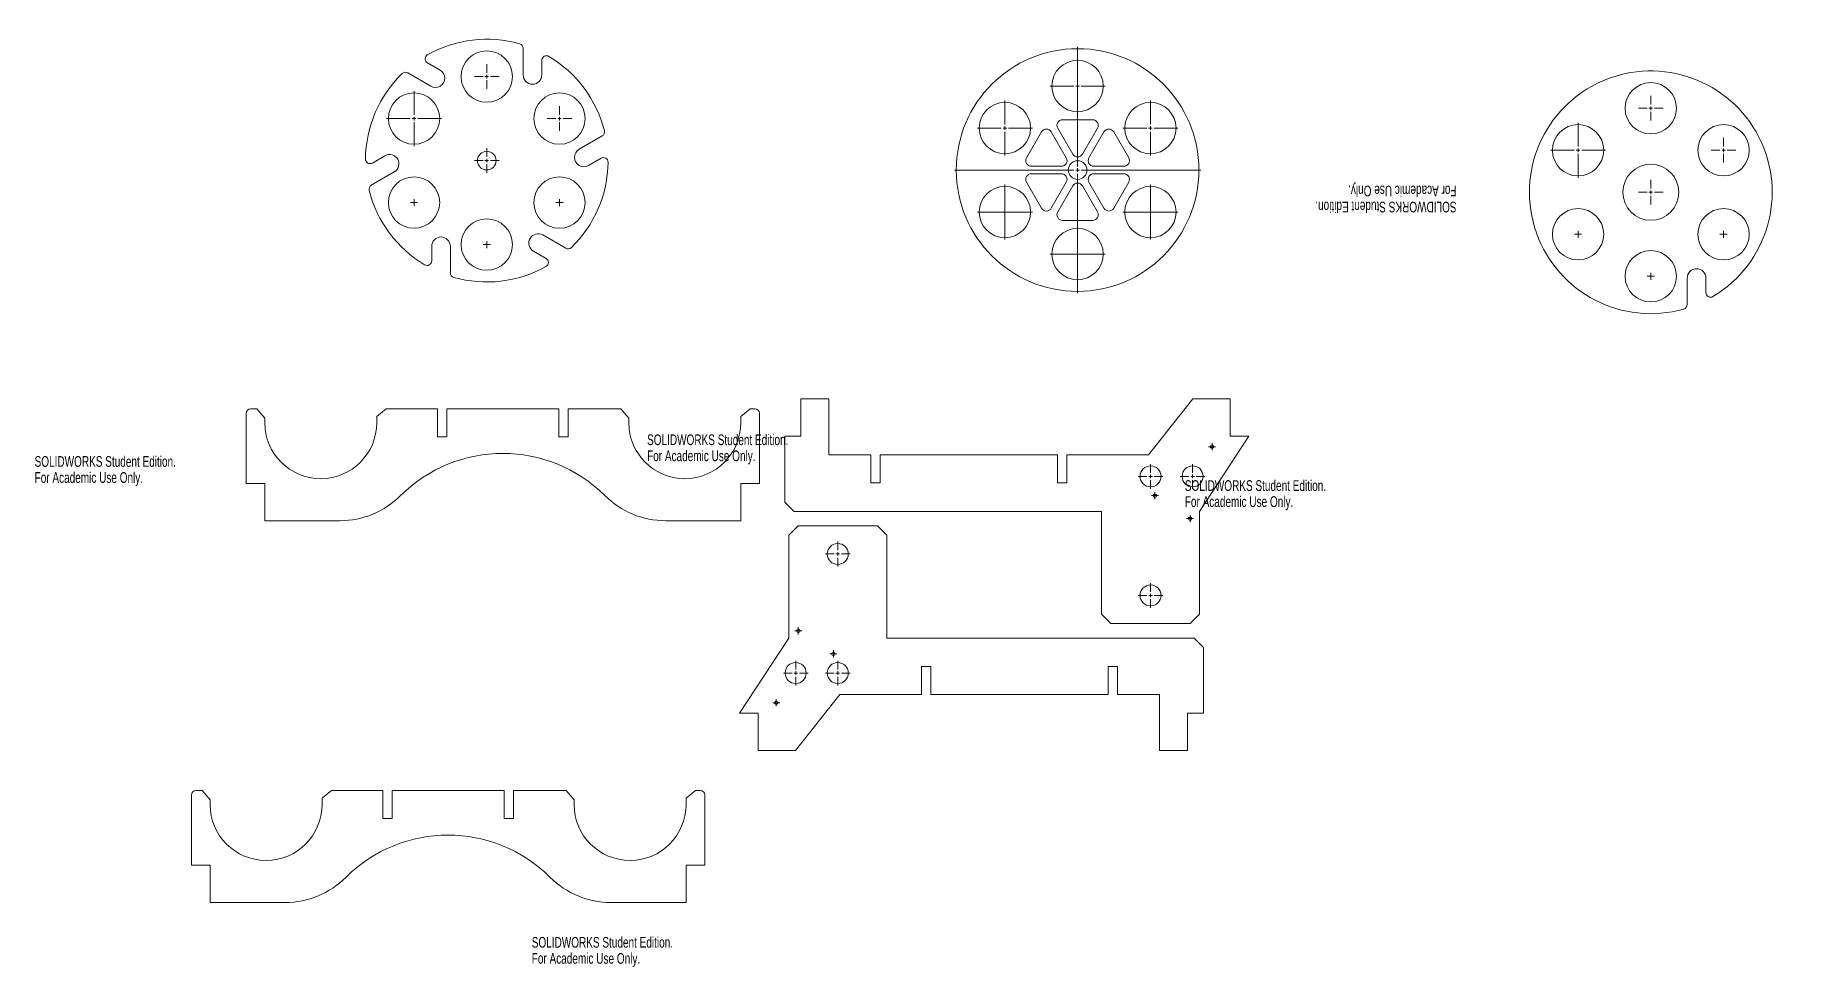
# Model space of a CAD drawing. Header units: inches. Extents: x 17.1 to 111, y 4.9 to 54.8.
import ezdxf

# ---------------------------------------------------------------- set-up
doc = ezdxf.new("R2010")
doc.units = ezdxf.units.IN
doc.header["$MEASUREMENT"] = 0
doc.styles.add('SLDTEXTSTYLE0', font='TXT', dxfattribs={"width": 0.7})

# ---------------------------------------------------------------- blocks, each defined once
blk = doc.blocks.new('SW_CENTERMARKSYMBOL_0')
at = {"color": 0, "linetype": 'Continuous', "lineweight": 0}
for p, q in [((-0.197, 0), (-0.661, 0)), ((0, 0), (-0.098, 0)), ((0, 0.197), (0, 0.661)), ((0, 0), (0, 0.098)), ((0, 0), (0, -0.098)), ((0, 0), (0.098, 0)), ((0.197, 0), (0.661, 0)), ((0, -0.197), (0, -0.661))]:
    blk.add_line(p, q, dxfattribs=at)
blk = doc.blocks.new('SW_CENTERMARKSYMBOL_1')
at = {"color": 0, "linetype": 'Continuous', "lineweight": 0}
for p, q in [((-0.197, 0), (-0.66, 0)), ((0, 0), (-0.098, 0)), ((0, 0.197), (0, 0.66)), ((0, 0), (0, 0.098)), ((0, 0), (0, -0.098)), ((0, 0), (0.098, 0)), ((0.197, 0), (0.66, 0)), ((0, -0.197), (0, -0.66))]:
    blk.add_line(p, q, dxfattribs=at)
blk = doc.blocks.new('SW_CENTERMARKSYMBOL_2')
at = {"color": 0, "linetype": 'Continuous', "lineweight": 0}
for p, q in [((-0.197, 0), (-0.66, 0)), ((0, 0), (-0.098, 0)), ((0, 0.197), (0, 0.66)), ((0, 0), (0, 0.098)), ((0, 0), (0, -0.098)), ((0, 0), (0.098, 0)), ((0.197, 0), (0.66, 0)), ((0, -0.197), (0, -0.66))]:
    blk.add_line(p, q, dxfattribs=at)
blk = doc.blocks.new('SW_CENTERMARKSYMBOL_3')
at = {"color": 0, "linetype": 'Continuous', "lineweight": 0}
for p, q in [((-0.098, 0), (-0.192, 0)), ((0, 0), (-0.098, 0)), ((0, 0.098), (0, 0.192)), ((0, 0), (0, 0.098)), ((0, 0), (0, -0.098)), ((0, 0), (0.098, 0)), ((0.098, 0), (0.192, 0)), ((0, -0.098), (0, -0.192))]:
    blk.add_line(p, q, dxfattribs=at)
blk = doc.blocks.new('SW_CENTERMARKSYMBOL_4')
at = {"color": 0, "linetype": 'Continuous', "lineweight": 0}
for p, q in [((-0.098, 0), (-0.192, 0)), ((0, 0), (-0.098, 0)), ((0, 0.098), (0, 0.192)), ((0, 0), (0, 0.098)), ((0, 0), (0, -0.098)), ((0, 0), (0.098, 0)), ((0.098, 0), (0.192, 0)), ((0, -0.098), (0, -0.192))]:
    blk.add_line(p, q, dxfattribs=at)
blk = doc.blocks.new('SW_CENTERMARKSYMBOL_5')
at = {"color": 0, "linetype": 'Continuous', "lineweight": 0}
for p, q in [((-0.098, 0), (-0.192, 0)), ((0, 0), (-0.098, 0)), ((0, 0.098), (0, 0.192)), ((0, 0), (0, 0.098)), ((0, 0), (0, -0.098)), ((0, 0), (0.098, 0)), ((0.098, 0), (0.192, 0)), ((0, -0.098), (0, -0.192))]:
    blk.add_line(p, q, dxfattribs=at)
blk = doc.blocks.new('1683-16-2100-(SuperStructure-TANKHOLDER Perpendicular)-FSAHNC')
at = {"color": 7, "linetype": 'Continuous', "lineweight": 15}
for p, q in [((14.268, 23.611), (13.768, 23.111)), ((18.518, 23.611), (14.268, 23.611)), ((19.018, 23.111), (18.518, 23.611)), ((13.768, 23.111), (13.768, 17.611)), ((19.018, 17.611), (19.018, 23.111)), ((13.768, 17.611), (11.13, 13.583)), ((35.492, 17.611), (19.018, 17.611)), ((35.992, 17.111), (35.492, 17.611)), ((35.992, 17.111), (35.992, 13.583)), ((20.88, 16.083), (21.38, 16.083)), ((20.88, 14.583), (20.88, 16.083)), ((21.38, 14.583), (21.38, 16.083)), ((30.88, 16.083), (31.38, 16.083)), ((30.88, 16.083), (30.88, 14.583)), ((31.38, 16.083), (31.38, 14.583)), ((14.13, 11.583), (16.501, 14.583)), ((16.501, 14.583), (20.88, 14.583)), ((21.38, 14.583), (30.88, 14.583)), ((31.38, 14.583), (33.63, 14.583)), ((33.63, 14.583), (33.63, 11.583)), ((12.13, 13.583), (11.13, 13.583)), ((12.13, 11.583), (12.13, 13.583)), ((35.992, 13.583), (35.13, 13.583)), ((35.13, 11.583), (35.13, 13.583)), ((12.13, 11.583), (14.13, 11.583)), ((35.13, 11.583), (33.63, 11.583))]:
    blk.add_line(p, q, dxfattribs=at)
for centre, radius in [((16.393, 22.111), 0.562), ((14.277, 17.999), 0.0938), ((14.14, 15.736), 0.562), ((16.393, 15.736), 0.562), ((16.159, 16.767), 0.0938), ((13.099, 14.147), 0.0938)]:
    blk.add_circle(centre, radius, dxfattribs=at)
at = {"color": 7, "linetype": 'Continuous', "lineweight": 0}
for name, p in [('SW_CENTERMARKSYMBOL_0', (16.393, 22.111)), ('SW_CENTERMARKSYMBOL_3', (14.277, 17.999)), ('SW_CENTERMARKSYMBOL_5', (16.159, 16.767)), ('SW_CENTERMARKSYMBOL_2', (14.14, 15.736)), ('SW_CENTERMARKSYMBOL_1', (16.393, 15.736)), ('SW_CENTERMARKSYMBOL_4', (13.099, 14.147))]:
    blk.add_blockref(name, p, dxfattribs=at)
at = {"color": 7, "linetype": 'Continuous', "char_height": 0.57281, "attachment_point": 1, "style": 'SLDTEXTSTYLE0'}
for s, insert in [('SOLIDWORKS Student Edition.', (0, 1.598)), ('For Academic Use Only.', (0, 0.738))]:
    blk.add_mtext(s, dxfattribs=dict(at, insert=insert))
blk = doc.blocks.new('1683-16-2100-(SuperStructure-TANKHOLDER)-FSAHNC')
at = {"color": 7, "linetype": 'Continuous', "lineweight": 15}
for p, q in [((10.495, 20.686), (10.165, 20.686)), ((10.915, 20.186), (10.495, 20.686)), ((17.415, 20.686), (16.915, 20.266)), ((20.165, 20.686), (17.415, 20.686)), ((20.165, 19.186), (20.165, 20.686)), ((20.665, 20.686), (20.665, 19.186)), ((26.665, 20.686), (20.665, 20.686)), ((26.665, 19.186), (26.665, 20.686)), ((27.165, 20.686), (27.165, 19.186)), ((29.995, 20.686), (27.165, 20.686)), ((30.415, 20.186), (29.995, 20.686)), ((36.915, 20.686), (36.415, 20.266)), ((37.165, 20.686), (36.915, 20.686)), ((9.915, 20.436), (9.915, 16.686)), ((10.915, 19.936), (10.915, 20.186)), ((16.915, 20.266), (16.915, 19.936)), ((30.415, 19.936), (30.415, 20.186)), ((36.415, 20.266), (36.415, 19.936)), ((37.415, 16.686), (37.415, 20.436)), ((20.665, 19.186), (20.165, 19.186)), ((27.165, 19.186), (26.665, 19.186)), ((9.915, 16.686), (10.915, 16.686)), ((10.915, 16.686), (10.915, 14.686)), ((36.415, 16.686), (37.415, 16.686)), ((36.415, 14.686), (36.415, 16.686)), ((10.915, 14.686), (14.945, 14.686)), ((32.385, 14.686), (36.415, 14.686))]:
    blk.add_line(p, q, dxfattribs=at)
for centre, radius, start, end in [((10.165, 20.436), 0.25, 90, 180), ((37.165, 20.436), 0.25, 0, 90), ((13.915, 19.936), 3, 180, 0), ((33.415, 19.936), 3, 180, 0), ((23.665, 10.54), 7.75, 45.08374, 134.91626), ((14.945, 19.286), 4.6, 270, 314.91626), ((32.385, 19.286), 4.6, 225.08374, 270)]:
    blk.add_arc(centre, radius, start, end, dxfattribs=at)
blk = doc.blocks.new('SW_CENTERMARKSYMBOL_6')
at = {"color": 0, "linetype": 'Continuous', "lineweight": 0}
for p, q in [((0, 0.197), (0, 1.473)), ((-0.197, 0), (-1.473, 0)), ((0, 0), (-0.098, 0)), ((0, 0), (0, 0.098)), ((0, 0), (0, -0.098)), ((0, 0), (0.098, 0)), ((0.197, 0), (1.473, 0)), ((0, -0.197), (0, -1.473))]:
    blk.add_line(p, q, dxfattribs=at)
blk = doc.blocks.new('1683-16-3100-(Barrel Back Plate)-FSAHNC')
at = {"color": 7, "linetype": 'Continuous', "lineweight": 15}
for p, q in [((21.719, 22.277), (21.047, 22.665)), ((26.171, 22.018), (26.171, 23.441)), ((27.171, 22.018), (27.171, 22.795)), ((21.219, 21.411), (19.988, 22.122)), ((29.173, 18.034), (30.405, 18.745)), ((18.769, 17.685), (18.097, 17.297)), ((29.673, 17.168), (30.345, 17.556)), ((19.269, 16.819), (18.038, 16.108)), ((27.223, 13.442), (28.455, 12.73)), ((21.271, 12.834), (21.271, 12.058)), ((22.271, 12.834), (22.271, 11.412)), ((26.723, 12.576), (27.395, 12.187))]:
    blk.add_line(p, q, dxfattribs=at)
for centre, radius in [((24.221, 21.926), 1.375), ((20.324, 19.676), 1.375), ((28.118, 19.676), 1.375), ((24.221, 17.426), 0.5), ((20.324, 15.176), 1.375), ((28.118, 15.176), 1.375), ((24.221, 12.926), 1.375)]:
    blk.add_circle(centre, radius, dxfattribs=at)
for centre, radius, start, end in [((24.221, 17.426), 6.5, 74.21669, 119.20286), ((25.921, 23.441), 0.25, 0, 74.21669), ((21.172, 22.882), 0.25, 119.20286, 240), ((27.421, 22.795), 0.25, 59.20286, 180), ((24.221, 17.426), 6.5, 14.21669, 59.20286), ((24.221, 17.426), 6.5, 134.21669, 179.20286), ((19.863, 21.906), 0.25, 60, 134.21669), ((21.469, 21.844), 0.5, 240, 60), ((26.671, 22.018), 0.5, 180, 0), ((30.28, 18.961), 0.25, 300, 14.21669), ((29.423, 17.601), 0.5, 120, 300), ((17.972, 17.513), 0.25, 179.20286, 300), ((19.019, 17.252), 0.5, 300, 120), ((24.221, 17.426), 6.5, 314.21669, 359.20286), ((30.47, 17.339), 0.25, 359.20286, 120), ((18.163, 15.891), 0.25, 120, 194.21669), ((24.221, 17.426), 6.5, 194.21669, 239.20286), ((21.771, 12.834), 0.5, 0, 180), ((26.973, 13.009), 0.5, 60, 240), ((28.58, 12.947), 0.25, 240, 314.21669), ((21.021, 12.058), 0.25, 239.20286, 0), ((22.521, 11.412), 0.25, 180, 254.21669), ((24.221, 17.426), 6.5, 254.21669, 299.20286), ((27.27, 11.971), 0.25, 299.20286, 60)]:
    blk.add_arc(centre, radius, start, end, dxfattribs=at)
at = {"color": 7, "linetype": 'Continuous', "lineweight": 0}
for name, p in [('SW_CENTERMARKSYMBOL_1', (24.221, 21.926)), ('SW_CENTERMARKSYMBOL_6', (20.324, 19.676)), ('SW_CENTERMARKSYMBOL_2', (28.118, 19.676)), ('SW_CENTERMARKSYMBOL_0', (24.221, 17.426)), ('SW_CENTERMARKSYMBOL_5', (20.324, 15.176)), ('SW_CENTERMARKSYMBOL_3', (28.118, 15.176)), ('SW_CENTERMARKSYMBOL_4', (24.221, 12.926))]:
    blk.add_blockref(name, p, dxfattribs=at)
at = {"color": 7, "linetype": 'Continuous', "char_height": 0.57281, "attachment_point": 1, "style": 'SLDTEXTSTYLE0'}
for s, insert in [('SOLIDWORKS Student Edition.', (0, 1.598)), ('For Academic Use Only.', (0, 0.738))]:
    blk.add_mtext(s, dxfattribs=dict(at, insert=insert))
blk = doc.blocks.new('SW_CENTERMARKSYMBOL_7')
at = {"color": 0, "linetype": 'Continuous', "lineweight": 0}
for p, q in [((0, 0.197), (0, 6.598)), ((-0.197, 0), (-6.598, 0)), ((0, 0), (-0.098, 0)), ((0, 0), (0, 0.098)), ((0, 0), (0, -0.098)), ((0, 0), (0.098, 0)), ((0.197, 0), (6.598, 0)), ((0, -0.197), (0, -6.598))]:
    blk.add_line(p, q, dxfattribs=at)
blk = doc.blocks.new('SW_CENTERMARKSYMBOL_8')
at = {"color": 0, "linetype": 'Continuous', "lineweight": 0}
for p, q in [((0, 0.197), (0, 1.473)), ((-0.197, 0), (-1.473, 0)), ((0, 0), (-0.098, 0)), ((0, 0), (0, 0.098)), ((0, 0), (0, -0.098)), ((0, 0), (0.098, 0)), ((0.197, 0), (1.473, 0)), ((0, -0.197), (0, -1.473))]:
    blk.add_line(p, q, dxfattribs=at)
blk = doc.blocks.new('SW_CENTERMARKSYMBOL_9')
at = {"color": 0, "linetype": 'Continuous', "lineweight": 0}
for p, q in [((0, 0.197), (0, 1.473)), ((-0.197, 0), (-1.473, 0)), ((0, 0), (-0.098, 0)), ((0, 0), (0, 0.098)), ((0, 0), (0, -0.098)), ((0, 0), (0.098, 0)), ((0.197, 0), (1.473, 0)), ((0, -0.197), (0, -1.473))]:
    blk.add_line(p, q, dxfattribs=at)
blk = doc.blocks.new('SW_CENTERMARKSYMBOL_10')
at = {"color": 0, "linetype": 'Continuous', "lineweight": 0}
for p, q in [((0, 0.197), (0, 1.473)), ((-0.197, 0), (-1.473, 0)), ((0, 0), (-0.098, 0)), ((0, 0), (0, 0.098)), ((0, 0), (0, -0.098)), ((0, 0), (0.098, 0)), ((0.197, 0), (1.473, 0)), ((0, -0.197), (0, -1.473))]:
    blk.add_line(p, q, dxfattribs=at)
blk = doc.blocks.new('SW_CENTERMARKSYMBOL_11')
at = {"color": 0, "linetype": 'Continuous', "lineweight": 0}
for p, q in [((0, 0.197), (0, 1.473)), ((-0.197, 0), (-1.473, 0)), ((0, 0), (-0.098, 0)), ((0, 0), (0, 0.098)), ((0, 0), (0, -0.098)), ((0, 0), (0.098, 0)), ((0.197, 0), (1.473, 0)), ((0, -0.197), (0, -1.473))]:
    blk.add_line(p, q, dxfattribs=at)
blk = doc.blocks.new('SW_CENTERMARKSYMBOL_12')
at = {"color": 0, "linetype": 'Continuous', "lineweight": 0}
for p, q in [((0, 0.197), (0, 1.473)), ((-0.197, 0), (-1.473, 0)), ((0, 0), (-0.098, 0)), ((0, 0), (0, 0.098)), ((0, 0), (0, -0.098)), ((0, 0), (0.098, 0)), ((0.197, 0), (1.473, 0)), ((0, -0.197), (0, -1.473))]:
    blk.add_line(p, q, dxfattribs=at)
blk = doc.blocks.new('SW_CENTERMARKSYMBOL_13')
at = {"color": 0, "linetype": 'Continuous', "lineweight": 0}
for p, q in [((0, 0.197), (0, 1.473)), ((-0.197, 0), (-1.473, 0)), ((0, 0), (-0.098, 0)), ((0, 0), (0, 0.098)), ((0, 0), (0, -0.098)), ((0, 0), (0.098, 0)), ((0.197, 0), (1.473, 0)), ((0, -0.197), (0, -1.473))]:
    blk.add_line(p, q, dxfattribs=at)
blk = doc.blocks.new('1683-16-3100-(Barrel Front Plate)-FSAHNC')
at = {"color": 7, "linetype": 'Continuous', "lineweight": 15}
for p, q in [((21.998, 18.004), (22.804, 16.609)), ((23.869, 18.454), (22.258, 18.454)), ((23.323, 16.609), (24.129, 18.004)), ((21.132, 17.804), (20.327, 16.409)), ((22.457, 16.409), (21.652, 17.804)), ((24.475, 17.804), (23.67, 16.409)), ((25.8, 16.409), (24.995, 17.804)), ((20.327, 15.109), (21.132, 13.714)), ((20.587, 15.959), (22.197, 15.959)), ((22.197, 15.559), (20.587, 15.559)), ((21.652, 13.714), (22.457, 15.109)), ((23.67, 15.109), (24.475, 13.714)), ((23.929, 15.959), (25.54, 15.959)), ((25.54, 15.559), (23.929, 15.559)), ((24.995, 13.714), (25.8, 15.109)), ((22.804, 14.909), (21.998, 13.514)), ((24.129, 13.514), (23.323, 14.909)), ((22.258, 13.064), (23.869, 13.064))]:
    blk.add_line(p, q, dxfattribs=at)
for centre, radius in [((23.063, 15.759), 6.5), ((23.063, 20.259), 1.375), ((19.166, 18.009), 1.375), ((26.961, 18.009), 1.375), ((23.063, 15.759), 0.5), ((19.166, 13.509), 1.375), ((26.961, 13.509), 1.375), ((23.063, 11.259), 1.375)]:
    blk.add_circle(centre, radius, dxfattribs=at)
for centre, start, end in [((21.392, 17.654), 30, 150), ((22.258, 18.154), 90, 210), ((23.869, 18.154), 330, 90), ((24.735, 17.654), 30, 150), ((20.587, 16.259), 150, 270), ((22.197, 16.259), 270, 30), ((23.063, 16.759), 210, 330), ((23.929, 16.259), 150, 270), ((25.54, 16.259), 270, 30), ((20.587, 15.259), 90, 210), ((22.197, 15.259), 330, 90), ((23.063, 14.759), 30, 150), ((23.929, 15.259), 90, 210), ((25.54, 15.259), 330, 90), ((21.392, 13.864), 210, 330), ((22.258, 13.364), 150, 270), ((23.869, 13.364), 270, 30), ((24.735, 13.864), 210, 330)]:
    blk.add_arc(centre, 0.3, start, end, dxfattribs=at)
at = {"color": 7, "linetype": 'Continuous', "lineweight": 0}
for name, p in [('SW_CENTERMARKSYMBOL_7', (23.063, 15.759)), ('SW_CENTERMARKSYMBOL_8', (23.063, 20.259)), ('SW_CENTERMARKSYMBOL_1', (23.063, 20.259)), ('SW_CENTERMARKSYMBOL_6', (19.166, 18.009)), ('SW_CENTERMARKSYMBOL_13', (19.166, 18.009)), ('SW_CENTERMARKSYMBOL_9', (26.961, 18.009)), ('SW_CENTERMARKSYMBOL_2', (26.961, 18.009)), ('SW_CENTERMARKSYMBOL_0', (23.063, 15.759)), ('SW_CENTERMARKSYMBOL_12', (19.166, 13.509)), ('SW_CENTERMARKSYMBOL_10', (26.961, 13.509)), ('SW_CENTERMARKSYMBOL_5', (19.166, 13.509)), ('SW_CENTERMARKSYMBOL_3', (26.961, 13.509)), ('SW_CENTERMARKSYMBOL_11', (23.063, 11.259)), ('SW_CENTERMARKSYMBOL_4', (23.063, 11.259))]:
    blk.add_blockref(name, p, dxfattribs=at)
at = {"color": 7, "linetype": 'Continuous', "char_height": 0.57281, "attachment_point": 1, "style": 'SLDTEXTSTYLE0'}
for s, insert in [('SOLIDWORKS Student Edition.', (0, 1.598)), ('For Academic Use Only.', (0, 0.738))]:
    blk.add_mtext(s, dxfattribs=dict(at, insert=insert))
blk = doc.blocks.new('1683-16-3100-(Lexan Seal)-FSAHNC')
at = {"color": 7, "linetype": 'Continuous', "lineweight": 15}
for p, q in [((26.913, 12.426), (26.913, 11.004)), ((27.913, 11.65), (27.913, 12.426))]:
    blk.add_line(p, q, dxfattribs=at)
for centre, radius in [((24.963, 21.519), 1.375), ((21.065, 19.269), 1.375), ((28.86, 19.269), 1.375), ((24.963, 17.019), 1.5), ((21.065, 14.769), 1.375), ((28.86, 14.769), 1.375), ((24.963, 12.519), 1.375)]:
    blk.add_circle(centre, radius, dxfattribs=at)
for centre, radius, start, end in [((24.963, 17.019), 6.5, 300.79714, 285.78331), ((27.413, 12.426), 0.5, 0, 180), ((28.163, 11.65), 0.25, 180, 300.79714), ((26.663, 11.004), 0.25, 285.78331, 0)]:
    blk.add_arc(centre, radius, start, end, dxfattribs=at)
at = {"color": 7, "linetype": 'Continuous', "lineweight": 0}
for name, p in [('SW_CENTERMARKSYMBOL_1', (24.963, 21.519)), ('SW_CENTERMARKSYMBOL_6', (21.065, 19.269)), ('SW_CENTERMARKSYMBOL_2', (28.86, 19.269)), ('SW_CENTERMARKSYMBOL_0', (24.963, 17.019)), ('SW_CENTERMARKSYMBOL_5', (21.065, 14.769)), ('SW_CENTERMARKSYMBOL_3', (28.86, 14.769)), ('SW_CENTERMARKSYMBOL_4', (24.963, 12.519))]:
    blk.add_blockref(name, p, dxfattribs=at)
at = {"color": 7, "linetype": 'Continuous', "char_height": 0.57281, "attachment_point": 1, "style": 'SLDTEXTSTYLE0'}
for s, insert in [('SOLIDWORKS Student Edition.', (0, 1.598)), ('For Academic Use Only.', (0, 0.738))]:
    blk.add_mtext(s, dxfattribs=dict(at, insert=insert))

msp = doc.modelspace()

# ---------------------------------------------------------------- block references
for name, p in [('1683-16-3100-(Barrel Back Plate)-FSAHNC', (17.079, 30.62)), ('1683-16-3100-(Barrel Front Plate)-FSAHNC', (49.889, 31.782)), ('1683-16-3100-(Lexan Seal)-FSAHNC', (78.695, 29.329)), ('1683-16-2100-(SuperStructure-TANKHOLDER)-FSAHNC', (18.493, 14.073)), ('1683-16-2100-(SuperStructure-TANKHOLDER Perpendicular)-FSAHNC', (43.71, 4.864)), ('1683-16-2100-(SuperStructure-TANKHOLDER)-FSAHNC', (15.562, -6.375))]:
    msp.add_blockref(name, p)
at = {"rotation": 180}
msp.add_blockref('1683-16-2100-(SuperStructure-TANKHOLDER Perpendicular)-FSAHNC', (93.253, 46.87), dxfattribs=at)

doc.saveas('drawing.dxf')
